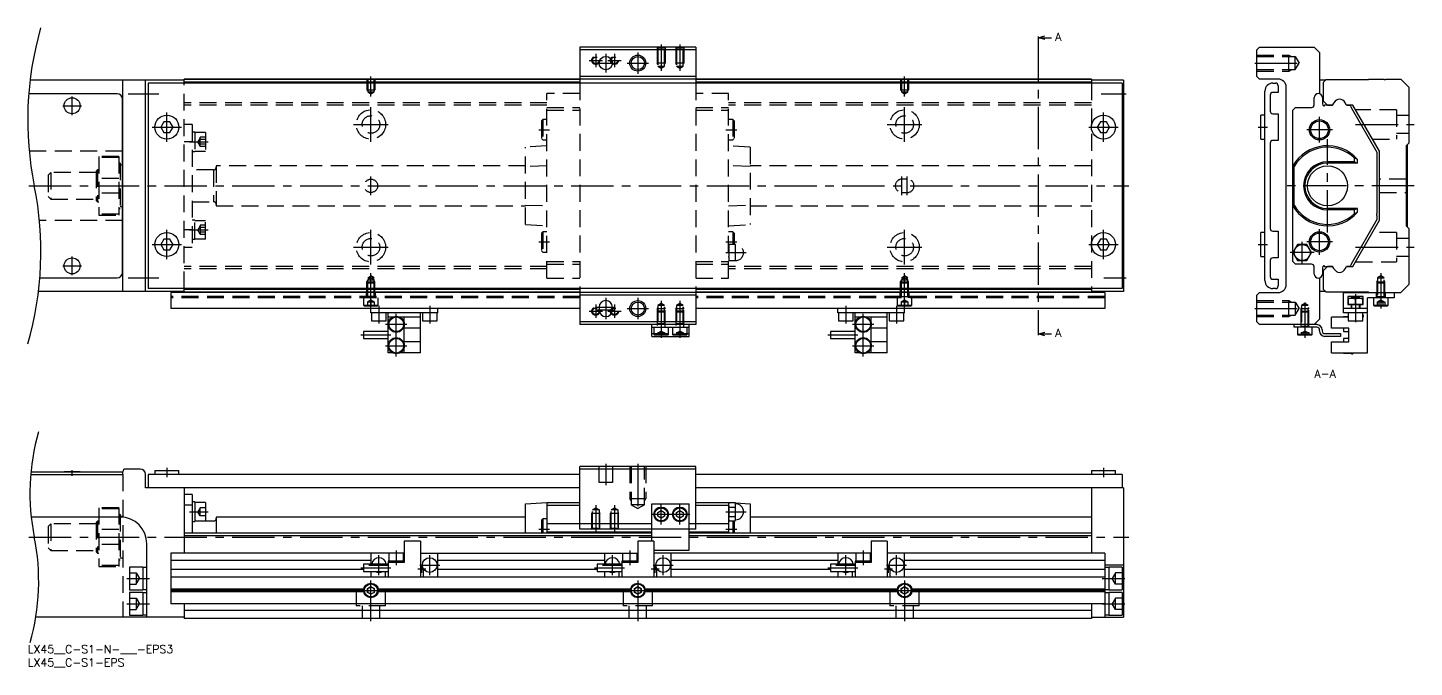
# Model space of a CAD drawing. Extents: x 0 to 520, y -8 to 231.
import ezdxf

# ---------------------------------------------------------------- set-up
doc = ezdxf.new("R2010")
doc.units = 0
doc.header["$LTSCALE"] = 0.5
doc.linetypes.add('CENTER', pattern=[50.8, 31.75, -6.35, 6.35, -6.35])
doc.linetypes.add('DASHED', pattern=[19.05, 12.7, -6.35])
for name, color, linetype in [('MSM_CENTER', 1, 'CENTER'), ('MSM_CONTINUOUS', 7, 'CONTINUOUS'), ('MSM_DASHED', 4, 'DASHED'), ('MSM_NARROW', 5, 'CONTINUOUS'), ('MSM_PART_NUMBER', 7, 'CONTINUOUS')]:
    doc.layers.add(name, color=color, linetype=linetype)
doc.styles.get("Standard").update_dxf_attribs({"font": 'txt.shx', "height": 3, "bigfont": 'bigfont.shx'})

# ---------------------------------------------------------------- blocks, each defined once
blk = doc.blocks.new('*U22')
at = {"layer": 'MSM_PART_NUMBER'}
blk.add_text('LX45__C-S1-N-___-EPS3', height=3, dxfattribs=at).set_placement((0, -3))
blk = doc.blocks.new('*U23')
at = {"layer": 'MSM_PART_NUMBER'}
blk.add_text('LX45__C-S1-EPS', height=3, dxfattribs=at).set_placement((0, -8))

msp = doc.modelspace()

# ---------------------------------------------------------------- linework, layer by layer
at = {"layer": 'MSM_CENTER'}
for p, q in [((237.39, 225.12), (237.39, 215.21)), ((244.39, 225.12), (244.39, 215.21)), ((378.64, 227.12), (378.64, 117.12)), ((210.39, 219.12), (215.39, 219.12)), ((212.89, 221.62), (212.89, 216.62)), ((216.64, 221.62), (216.64, 214.62)), ((217.39, 219.12), (222.39, 219.12)), ((219.89, 221.62), (219.89, 216.62)), ((228.64, 222.12), (228.64, 214.12)), ((128.64, 205.61), (128.64, 213.12)), ((213.14, 218.12), (220.14, 218.12)), ((224.64, 218.12), (232.64, 218.12)), ((328.64, 205.61), (328.64, 213.12)), ((459.88, 218.12), (477.46, 218.12)), ((16.64, 198.62), (16.64, 205.62)), ((37.64, 206.62), (49.14, 206.62)), ((402.32, 206.62), (411.64, 206.62)), ((13.14, 202.12), (20.14, 202.12)), ((52.14, 188.62), (52.14, 199.62)), ((128.64, 188.62), (128.64, 201.62)), ((328.64, 188.62), (328.64, 201.62)), ((403.14, 188.62), (403.14, 199.62)), ((484.14, 188.32), (484.14, 197.92)), ((46.64, 194.12), (57.64, 194.12)), ((122.14, 195.12), (135.14, 195.12)), ((191.49, 193.12), (195.59, 193.12)), ((261.69, 193.12), (265.79, 193.12)), ((322.14, 195.12), (335.14, 195.12)), ((397.64, 194.12), (408.64, 194.12)), ((461.14, 194.12), (464.64, 194.12)), ((488.94, 193.12), (479.34, 193.12)), ((497.67, 195.12), (519.64, 195.12)), ((60.64, 188.58), (67.64, 188.58)), ((487.14, 154.62), (487.14, 189.62)), ((0.46, 172.12), (412.64, 172.12)), ((128.64, 168.62), (128.64, 175.62)), ((327.64, 168.62), (327.64, 175.62)), ((329.64, 168.62), (329.64, 175.62)), ((519.64, 172.12), (471.64, 172.12)), ((484.14, 146.32), (484.14, 155.92)), ((52.14, 144.62), (52.14, 155.62)), ((60.64, 155.67), (67.64, 155.67)), ((128.64, 142.62), (128.64, 155.62)), ((191.49, 151.12), (195.59, 151.12)), ((261.69, 151.12), (265.79, 151.12)), ((328.64, 142.62), (328.64, 155.62)), ((403.14, 144.62), (403.14, 155.62)), ((477.64, 143.12), (477.64, 151.12)), ((488.94, 151.12), (479.34, 151.12)), ((16.64, 138.62), (16.64, 145.62)), ((46.64, 150.12), (57.64, 150.12)), ((122.14, 149.12), (135.14, 149.12)), ((261.69, 147.12), (269.29, 147.12)), ((322.14, 149.12), (335.14, 149.12)), ((397.64, 150.12), (408.64, 150.12)), ((461.14, 150.12), (464.64, 150.12)), ((482.11, 147.12), (473.18, 147.12)), ((497.67, 149.12), (519.64, 149.12)), ((13.14, 142.12), (20.14, 142.12)), ((37.64, 137.62), (49.14, 137.62)), ((128.64, 126.12), (128.64, 139.33)), ((328.64, 126.12), (328.64, 139.33)), ((403.32, 137.62), (411.64, 137.62)), ((507.14, 139.33), (507.14, 126.12)), ((216.64, 130.12), (216.64, 122.12)), ((228.64, 130.12), (228.64, 122.12)), ((497.64, 131.52), (497.64, 121.07)), ((131.64, 127.12), (131.64, 120.52)), ((150.64, 127.12), (150.64, 120.52)), ((210.39, 125.12), (215.39, 125.12)), ((212.89, 127.62), (212.89, 122.62)), ((213.14, 126.62), (220.14, 126.62)), ((213.14, 125.62), (220.14, 125.62)), ((217.39, 125.12), (222.39, 125.12)), ((219.89, 127.62), (219.89, 122.62)), ((224.64, 126.12), (232.64, 126.12)), ((237.39, 129.03), (237.39, 115.12)), ((244.39, 129.03), (244.39, 115.12)), ((306.64, 127.12), (306.64, 120.52)), ((325.64, 127.12), (325.64, 120.52)), ((459.88, 126.12), (477.46, 126.12)), ((478.64, 128.43), (478.64, 115.12)), ((134.13, 120.22), (142.13, 120.22)), ((138.13, 108.22), (138.13, 124.22)), ((309.13, 120.22), (317.13, 120.22)), ((313.13, 108.22), (313.13, 124.22)), ((124.89, 116.22), (136.14, 116.22)), ((299.89, 116.22), (311.14, 116.22)), ((134.13, 112.22), (142.13, 112.22)), ((309.13, 112.22), (317.13, 112.22)), ((216.64, 68), (216.64, 60)), ((228.64, 68), (228.64, 50.78)), ((16.64, 63.5), (16.64, 65.6)), ((52.14, 66.5), (52.14, 63)), ((403.14, 66.5), (403.14, 63)), ((212.89, 52.41), (212.89, 42.5)), ((219.89, 52.41), (219.89, 42.5)), ((237.39, 45.25), (237.39, 52.75)), ((244.39, 45.25), (244.39, 52.75)), ((60.64, 50), (67.64, 50)), ((248.14, 49), (233.64, 49)), ((261.69, 50), (269.29, 50)), ((191.49, 43.5), (195.59, 43.5)), ((261.69, 43.5), (265.79, 43.5)), ((0.46, 40.5), (412.64, 40.5)), ((131.64, 26.25), (131.64, 33.75)), ((138.13, 35.5), (138.13, 30)), ((150.64, 26.25), (150.64, 33.75)), ((219.14, 26.25), (219.14, 33.75)), ((225.63, 35.5), (225.63, 30)), ((238.14, 26.25), (238.14, 33.75)), ((306.64, 26.25), (306.64, 33.75)), ((313.13, 35.5), (313.13, 30)), ((325.64, 26.25), (325.64, 33.75)), ((124.89, 29), (136.14, 29)), ((127.89, 30), (135.39, 30)), ((146.14, 28.6), (149.14, 28.6)), ((146.89, 30), (154.39, 30)), ((147.64, 27.1), (147.64, 30.1)), ((212.39, 29), (223.64, 29)), ((215.39, 30), (222.89, 30)), ((233.64, 28.6), (236.64, 28.6)), ((234.39, 30), (241.89, 30)), ((235.14, 27.1), (235.14, 30.1)), ((299.89, 29), (311.14, 29)), ((302.89, 30), (310.39, 30)), ((321.14, 28.6), (324.14, 28.6)), ((321.89, 30), (329.39, 30)), ((322.64, 27.1), (322.64, 30.1)), ((37.14, 25), (45.64, 25)), ((128.64, 9), (128.64, 24.25)), ((228.64, 24.25), (228.64, 9)), ((328.64, 24.25), (328.64, 9)), ((402.64, 25), (411.14, 25)), ((124.89, 20.5), (132.39, 20.5)), ((224.89, 20.5), (232.39, 20.5)), ((324.89, 20.5), (332.39, 20.5)), ((37.14, 15.5), (45.64, 15.5)), ((402.64, 15.5), (411.14, 15.5))]:
    msp.add_line(p, q, dxfattribs=at)
at = {"layer": 'MSM_CONTINUOUS'}
for p, q in [((250.39, 224.12), (206.89, 224.12)), ((206.89, 224.12), (206.89, 210.62)), ((250.39, 224.12), (250.39, 210.62)), ((378.64, 227.62), (381.14, 228.29)), ((378.64, 228.12), (378.64, 227.12)), ((381.14, 226.95), (378.64, 227.62)), ((378.64, 227.62), (383.64, 227.62)), ((460.64, 223.12), (461.64, 224.12)), ((461.64, 224.12), (482.14, 224.12)), ((482.14, 224.12), (484.14, 222.12)), ((250.39, 223.12), (206.89, 223.12)), ((460.64, 213.12), (460.64, 223.12)), ((484.14, 222.12), (484.14, 206.66)), ((250.39, 213.12), (206.89, 213.12)), ((461.64, 212.12), (460.64, 213.12)), ((58.64, 211.72), (0.88, 211.72)), ((35.64, 132.52), (35.64, 211.72)), ((44.14, 132.52), (44.14, 211.72)), ((410.14, 210.62), (45.14, 210.62)), ((45.14, 210.62), (45.14, 133.62)), ((398.64, 212.12), (58.64, 212.12)), ((58.64, 210.62), (58.64, 212.12)), ((206.89, 211.92), (58.64, 211.92)), ((206.89, 210.92), (58.64, 210.92)), ((250.39, 212.12), (206.89, 212.12)), ((398.64, 211.92), (250.39, 211.92)), ((398.64, 210.92), (250.39, 210.92)), ((398.64, 212.12), (398.64, 210.62)), ((410.64, 211.72), (398.64, 211.72)), ((410.14, 210.62), (410.14, 133.62)), ((410.64, 211.72), (410.64, 132.52)), ((468.64, 212.12), (461.64, 212.12)), ((466.64, 210.62), (467.64, 210.62)), ((468.64, 209.62), (468.64, 207.12)), ((471.64, 135.12), (471.64, 209.12)), ((486.44, 211.72), (484.14, 211.72)), ((485.64, 210.92), (486.64, 211.92)), ((485.64, 203.87), (485.64, 210.92)), ((486.64, 211.92), (502.44, 211.92)), ((502.44, 211.92), (502.64, 212.12)), ((502.64, 212.12), (508.24, 212.12)), ((509.04, 212.12), (514.64, 212.12)), ((514.64, 212.12), (517.64, 209.12)), ((517.64, 209.12), (517.64, 188.12)), ((33.54, 206.62), (0.38, 206.62)), ((35.54, 139.62), (35.54, 204.62)), ((463.64, 136.62), (463.64, 207.62)), ((465.64, 206.12), (465.64, 200.12)), ((468.64, 207.12), (466.64, 207.12)), ((482.14, 202.47), (482.14, 205.17)), ((485.24, 205.17), (485.24, 202.87)), ((487.14, 202.37), (485.64, 203.87)), ((489.54, 203.27), (489.03, 202.37)), ((494.25, 202.37), (493.74, 203.27)), ((35.64, 202.22), (35.54, 202.22)), ((35.64, 197.72), (35.54, 197.72)), ((462.14, 189.62), (462.14, 198.62)), ((463.64, 198.62), (462.14, 198.62)), ((466.64, 199.12), (468.64, 199.12)), ((468.64, 199.12), (468.64, 189.12)), ((474.14, 200.47), (475.14, 201.47)), ((474.14, 143.77), (474.14, 200.47)), ((475.14, 201.47), (481.14, 201.47)), ((486.44, 202.42), (487.09, 202.42)), ((487.09, 202.42), (487.14, 202.37)), ((487.14, 202.37), (489.03, 202.37)), ((489.03, 202.37), (487.14, 202.37)), ((494.25, 202.37), (495.51, 202.37)), ((496.64, 202.37), (494.25, 202.37)), ((496.03, 201.62), (496.03, 201.42)), ((496.03, 201.42), (505.64, 184.79)), ((506.64, 185.05), (496.64, 202.37)), ((50.99, 196.12), (49.83, 194.12)), ((49.83, 194.12), (50.99, 192.12)), ((53.3, 196.12), (50.99, 196.12)), ((54.45, 194.12), (53.3, 196.12)), ((53.3, 192.12), (54.45, 194.12)), ((401.99, 196.12), (400.83, 194.12)), ((400.83, 194.12), (401.99, 192.12)), ((404.3, 196.12), (401.99, 196.12)), ((405.45, 194.12), (404.3, 196.12)), ((404.3, 192.12), (405.45, 194.12)), ((50.99, 192.12), (53.3, 192.12)), ((401.99, 192.12), (404.3, 192.12)), ((462.14, 189.62), (463.64, 189.62)), ((465.64, 188.12), (465.64, 156.12)), ((468.64, 189.12), (466.64, 189.12)), ((517.64, 188.12), (516.64, 187.12)), ((516.64, 187.12), (516.64, 157.12)), ((517.14, 156.62), (517.14, 187.62)), ((35.64, 185.12), (35.54, 185.12)), ((497.2, 181.12), (497.2, 182.49)), ((498.42, 180.62), (498.42, 182.01)), ((505.64, 184.79), (505.64, 161.77)), ((506.64, 159.2), (506.64, 185.05)), ((35.64, 179.87), (35.54, 179.87)), ((474.64, 179.36), (474.14, 179.61)), ((474.64, 164.89), (474.64, 179.36)), ((497.2, 181.12), (487.14, 181.12)), ((498.42, 180.62), (487.14, 180.62)), ((497.2, 181.12), (498.42, 180.62)), ((35.54, 164.37), (35.64, 164.37)), ((474.14, 164.64), (474.64, 164.89)), ((498.42, 163.62), (487.14, 163.62)), ((497.2, 163.12), (487.14, 163.12)), ((498.42, 163.62), (497.2, 163.12)), ((497.2, 161.76), (497.2, 163.12)), ((498.42, 162.24), (498.42, 163.62)), ((35.64, 159.12), (35.54, 159.12)), ((505.64, 159.46), (496.03, 142.82)), ((496.64, 141.87), (506.64, 159.2)), ((505.64, 160.97), (505.64, 159.46)), ((516.64, 157.12), (517.64, 156.12)), ((517.64, 156.12), (517.64, 135.12)), ((50.99, 152.12), (49.83, 150.12)), ((53.3, 152.12), (50.99, 152.12)), ((54.45, 150.12), (53.3, 152.12)), ((401.99, 152.12), (400.83, 150.12)), ((404.3, 152.12), (401.99, 152.12)), ((405.45, 150.12), (404.3, 152.12)), ((462.14, 145.62), (462.14, 154.62)), ((463.64, 154.62), (462.14, 154.62)), ((466.64, 155.12), (468.64, 155.12)), ((468.64, 155.12), (468.64, 145.12)), ((35.64, 146.52), (35.54, 146.52)), ((49.83, 150.12), (50.99, 148.12)), ((50.99, 148.12), (53.3, 148.12)), ((53.3, 148.12), (54.45, 150.12)), ((400.83, 150.12), (401.99, 148.12)), ((401.99, 148.12), (404.3, 148.12)), ((404.3, 148.12), (405.45, 150.12)), ((462.14, 145.62), (463.64, 145.62)), ((475.91, 150.12), (474.18, 147.12)), ((474.18, 147.12), (475.91, 144.12)), ((479.37, 150.12), (475.91, 150.12)), ((481.11, 147.12), (479.37, 150.12)), ((479.37, 144.12), (481.11, 147.12)), ((35.54, 142.02), (35.64, 142.02)), ((465.64, 144.12), (465.64, 138.12)), ((468.64, 145.12), (466.64, 145.12)), ((475.14, 142.77), (474.14, 143.77)), ((481.14, 142.77), (475.14, 142.77)), ((475.91, 144.12), (479.37, 144.12)), ((482.14, 139.07), (482.14, 141.77)), ((485.24, 141.37), (485.24, 139.07)), ((485.64, 140.37), (487.14, 141.87)), ((485.64, 133.32), (485.64, 140.37)), ((487.09, 141.82), (486.44, 141.82)), ((487.14, 141.87), (489.03, 141.87)), ((489.03, 141.87), (489.54, 140.98)), ((493.74, 140.98), (494.25, 141.87)), ((494.25, 141.87), (496.64, 141.87)), ((496.03, 142.82), (496.03, 142.62)), ((4.55, 137.62), (33.54, 137.62)), ((466.64, 137.12), (468.64, 137.12)), ((468.64, 137.12), (468.64, 134.62)), ((484.14, 137.59), (484.14, 122.12)), ((517.64, 135.12), (514.64, 132.12)), ((58.64, 132.52), (4.05, 132.52)), ((410.14, 133.62), (45.14, 133.62)), ((53.64, 132.12), (53.64, 126.12)), ((206.89, 132.12), (53.64, 132.12)), ((58.64, 132.12), (58.64, 133.62)), ((206.89, 133.32), (58.64, 133.32)), ((206.89, 132.32), (58.64, 132.32)), ((206.89, 133.62), (206.89, 120.12)), ((250.39, 132.12), (206.89, 132.12)), ((250.39, 131.12), (206.89, 131.12)), ((250.39, 133.62), (250.39, 120.12)), ((398.64, 133.32), (250.39, 133.32)), ((398.64, 132.32), (250.39, 132.32)), ((403.64, 132.12), (250.39, 132.12)), ((398.64, 133.62), (398.64, 132.12)), ((410.64, 132.52), (398.64, 132.52)), ((403.64, 132.12), (403.64, 126.12)), ((460.64, 131.12), (461.64, 132.12)), ((460.64, 121.12), (460.64, 131.12)), ((461.64, 132.12), (468.64, 132.12)), ((467.64, 133.62), (466.64, 133.62)), ((486.44, 132.52), (484.14, 132.52)), ((486.64, 132.32), (485.64, 133.32)), ((502.44, 132.32), (486.64, 132.32)), ((493.14, 124.52), (493.14, 132.12)), ((493.14, 132.12), (514.64, 132.12)), ((500.49, 130.62), (494.79, 130.62)), ((494.79, 130.62), (494.79, 127.62)), ((494.89, 130.02), (500.39, 130.02)), ((494.89, 130.02), (494.89, 127.62)), ((494.89, 129.78), (495.56, 129.96)), ((495.56, 129.96), (495.91, 130.01)), ((495.91, 130.01), (496.27, 130.02)), ((496.34, 130.52), (496.14, 130.32)), ((496.14, 130.32), (496.14, 130.02)), ((496.14, 130.32), (499.14, 130.32)), ((496.27, 130.02), (496.36, 130.02)), ((496.34, 130.52), (498.94, 130.52)), ((496.36, 130.02), (497, 129.95)), ((497, 129.95), (497.64, 129.78)), ((497.64, 129.78), (498.31, 129.96)), ((498.31, 129.96), (498.66, 130.01)), ((498.66, 130.01), (499.02, 130.02)), ((499.14, 130.32), (498.94, 130.52)), ((499.02, 130.02), (499.11, 130.02)), ((499.11, 130.02), (499.75, 129.95)), ((499.14, 130.02), (499.14, 130.32)), ((499.75, 129.95), (500.39, 129.78)), ((500.39, 127.62), (500.39, 130.02)), ((500.49, 127.62), (500.49, 130.62)), ((502.14, 124.52), (502.14, 130.12)), ((512.14, 130.12), (502.14, 130.12)), ((502.64, 132.12), (502.44, 132.32)), ((502.64, 132.12), (502.44, 132.32)), ((504.39, 130.12), (504.39, 127.42)), ((507.14, 130.62), (506.64, 130.12)), ((507.64, 130.12), (507.14, 130.62)), ((509.89, 127.42), (509.89, 130.12)), ((512.14, 132.12), (512.14, 130.12)), ((206.89, 126.12), (53.64, 126.12)), ((128.64, 124.52), (128.64, 126.12)), ((153.64, 124.52), (153.64, 126.12)), ((214.14, 126.62), (214.14, 125.62)), ((219.14, 125.62), (219.14, 126.62)), ((403.64, 126.12), (250.39, 126.12)), ((303.64, 124.52), (303.64, 126.12)), ((328.64, 124.52), (328.64, 126.12)), ((502.14, 126.12), (493.14, 126.12)), ((494.79, 127.62), (500.49, 127.62)), ((495.53, 127.7), (494.89, 127.87)), ((496.17, 127.63), (495.53, 127.7)), ((495.94, 127.62), (495.94, 126.12)), ((496.14, 127.62), (496.14, 126.12)), ((496.27, 127.62), (496.17, 127.63)), ((496.62, 127.64), (496.27, 127.62)), ((496.97, 127.69), (496.62, 127.64)), ((497.64, 127.87), (496.97, 127.69)), ((497.64, 127.87), (497.64, 129.78)), ((498.28, 127.7), (497.64, 127.87)), ((498.92, 127.63), (498.28, 127.7)), ((499.02, 127.62), (498.92, 127.63)), ((499.33, 127.64), (499.02, 127.62)), ((499.14, 126.12), (499.14, 127.62)), ((499.37, 127.64), (499.33, 127.64)), ((499.34, 126.12), (499.34, 127.62)), ((499.72, 127.69), (499.37, 127.64)), ((500.39, 127.87), (499.72, 127.69)), ((504.39, 127.42), (504.69, 127.12)), ((504.39, 127.42), (509.89, 127.42)), ((504.69, 127.12), (509.59, 127.12)), ((509.59, 127.12), (509.89, 127.42)), ((153.64, 124.52), (128.64, 124.52)), ((128.89, 124.52), (128.89, 121.52)), ((128.89, 121.52), (134.39, 121.52)), ((134.39, 121.52), (134.39, 124.52)), ((135.14, 120.47), (135.14, 124.52)), ((136.82, 122.92), (135.14, 122.92)), ((135.14, 112.47), (135.14, 119.98)), ((147.14, 122.92), (139.44, 122.92)), ((141.14, 109.52), (141.14, 122.92)), ((147.14, 109.52), (147.14, 124.52)), ((147.89, 124.52), (147.89, 121.52)), ((147.89, 121.52), (153.39, 121.52)), ((153.39, 121.52), (153.39, 124.52)), ((250.39, 121.12), (206.89, 121.12)), ((250.39, 120.12), (206.89, 120.12)), ((233.89, 115.72), (233.89, 120.12)), ((247.89, 115.72), (247.89, 120.12)), ((328.64, 124.52), (303.64, 124.52)), ((303.89, 124.52), (303.89, 121.52)), ((303.89, 121.52), (309.39, 121.52)), ((309.39, 121.52), (309.39, 124.52)), ((310.14, 120.47), (310.14, 124.52)), ((311.82, 122.92), (310.14, 122.92)), ((310.14, 112.47), (310.14, 119.98)), ((322.14, 122.92), (314.44, 122.92)), ((316.14, 109.52), (316.14, 122.92)), ((322.14, 109.52), (322.14, 124.52)), ((322.89, 124.52), (322.89, 121.52)), ((322.89, 121.52), (328.39, 121.52)), ((328.39, 121.52), (328.39, 124.52)), ((461.64, 120.12), (460.64, 121.12)), ((483.14, 120.12), (461.64, 120.12)), ((474.64, 119.12), (474.64, 120.12)), ((484.14, 122.12), (482.14, 120.12)), ((494.89, 122.92), (488.64, 122.92)), ((488.64, 118.72), (488.64, 122.92)), ((502.14, 124.52), (493.14, 124.52)), ((493.14, 122.97), (493.14, 122.92)), ((494.89, 122.97), (493.14, 122.97)), ((494.89, 124.52), (494.89, 121.52)), ((494.89, 121.52), (500.39, 121.52)), ((500.39, 121.52), (500.39, 124.52)), ((500.54, 122.92), (500.39, 122.92)), ((500.54, 123.52), (500.54, 122.92)), ((502.14, 109.52), (502.14, 123.52)), ((125.89, 117.57), (125.89, 114.87)), ((135.14, 117.57), (125.89, 117.57)), ((125.89, 114.87), (135.14, 114.87)), ((147.14, 118.72), (141.14, 118.72)), ((233.89, 119.12), (247.89, 119.12)), ((233.89, 115.72), (247.89, 115.72)), ((234.64, 119.12), (234.64, 116.42)), ((240.14, 116.42), (234.64, 116.42)), ((234.64, 116.42), (234.94, 116.12)), ((239.84, 116.12), (234.94, 116.12)), ((239.84, 116.12), (240.14, 116.42)), ((240.14, 116.42), (240.14, 119.12)), ((241.64, 119.12), (241.64, 116.42)), ((241.64, 116.42), (241.94, 116.12)), ((247.14, 116.42), (241.64, 116.42)), ((246.84, 116.12), (241.94, 116.12)), ((246.84, 116.12), (247.14, 116.42)), ((247.14, 116.42), (247.14, 119.12)), ((300.89, 117.57), (300.89, 114.87)), ((310.14, 117.57), (300.89, 117.57)), ((300.89, 114.87), (310.14, 114.87)), ((322.14, 118.72), (316.14, 118.72)), ((378.64, 116.62), (381.14, 117.29)), ((378.64, 117.12), (378.64, 116.12)), ((381.14, 115.95), (378.64, 116.62)), ((378.64, 116.62), (383.64, 116.62)), ((483.14, 119.12), (474.64, 119.12)), ((475.89, 119.12), (475.89, 116.42)), ((481.39, 116.42), (475.89, 116.42)), ((475.89, 116.42), (476.19, 116.12)), ((481.09, 116.12), (476.19, 116.12)), ((481.09, 116.12), (481.39, 116.42)), ((481.39, 116.42), (481.39, 119.12)), ((484.14, 117.72), (484.14, 118.12)), ((485.14, 118.12), (485.14, 117.72)), ((486.14, 116.72), (492.04, 116.72)), ((492.04, 115.72), (486.14, 115.72)), ((495.14, 118.72), (488.64, 118.72)), ((492.04, 116.72), (492.04, 115.72)), ((493.14, 118.72), (493.14, 117.47)), ((493.14, 117.47), (495.14, 117.47)), ((493.14, 114.97), (493.14, 113.72)), ((495.14, 114.97), (493.14, 114.97)), ((495.14, 113.72), (495.14, 118.72)), ((135.14, 109.52), (135.14, 111.98)), ((136.82, 109.52), (135.14, 109.52)), ((147.14, 109.52), (139.44, 109.52)), ((147.14, 113.72), (141.14, 113.72)), ((310.14, 109.52), (310.14, 111.98)), ((311.82, 109.52), (310.14, 109.52)), ((322.14, 109.52), (314.44, 109.52)), ((322.14, 113.72), (316.14, 113.72)), ((488.64, 113.72), (495.14, 113.72)), ((488.64, 109.52), (488.64, 113.72)), ((488.64, 109.52), (502.14, 109.52)), ((493.14, 109.52), (493.14, 109.47)), ((493.14, 109.47), (496.14, 109.47)), ((496.14, 109.52), (496.14, 109.22)), ((496.14, 109.22), (496.64, 109.22)), ((496.64, 109.52), (496.64, 109.22)), ((1.12, 64), (35.64, 64)), ((1.21, 65), (35.54, 65)), ((13.64, 65.1), (19.64, 65.1)), ((13.64, 65.1), (13.64, 65)), ((19.64, 65), (19.64, 65.1)), ((35.54, 65), (35.54, 64)), ((35.64, 64), (35.64, 65)), ((42.14, 66), (36.64, 66)), ((44.14, 59), (44.14, 64)), ((45.14, 64), (45.14, 59)), ((206.89, 64), (45.14, 64)), ((47.64, 65.5), (47.64, 64)), ((47.64, 65.5), (56.64, 65.5)), ((56.64, 64), (56.64, 65.5)), ((250.39, 67), (206.89, 67)), ((206.89, 43.5), (206.89, 67)), ((250.39, 66), (206.89, 66)), ((250.39, 43.5), (250.39, 67)), ((410.14, 64), (250.39, 64)), ((398.64, 65.5), (398.64, 64)), ((398.64, 65.5), (407.64, 65.5)), ((407.64, 64), (407.64, 65.5)), ((410.14, 64), (410.14, 59)), ((206.89, 59), (44.14, 59)), ((58.64, 59), (58.64, 34.5)), ((410.64, 59), (250.39, 59)), ((398.64, 59), (398.64, 34.5)), ((410.64, 59), (410.64, 10.5)), ((61.64, 56.5), (58.64, 56.5)), ((61.64, 52.5), (58.64, 52.5)), ((61.64, 56.5), (61.64, 42)), ((62.64, 53.65), (61.64, 53.65)), ((62.64, 53.65), (62.64, 46.35)), ((66.64, 53.5), (62.64, 53.5)), ((66.64, 53.5), (66.64, 46.5)), ((186.59, 53), (194.59, 53.5)), ((186.59, 42), (186.59, 53)), ((194.59, 53.5), (206.89, 53.5)), ((194.59, 53.5), (194.59, 42)), ((194.59, 52.5), (206.89, 52.5)), ((233.89, 53), (247.89, 53)), ((233.89, 39), (233.89, 53)), ((247.89, 35.6), (247.89, 53)), ((250.39, 53.5), (262.69, 53.5)), ((250.39, 52.5), (262.69, 52.5)), ((262.69, 53.5), (263.26, 53.46)), ((262.69, 53.5), (262.69, 42)), ((262.82, 53.46), (262.69, 53)), ((262.7, 52.41), (262.69, 52.6)), ((262.82, 53.46), (265.17, 53.46)), ((265.29, 53), (265.17, 53.46)), ((265.2, 53.34), (270.69, 53)), ((265.29, 47), (265.29, 53)), ((270.69, 53), (270.69, 42)), ((34.64, 48), (1.31, 48)), ((70.64, 48), (70.64, 42)), ((186.59, 48), (70.64, 48)), ((192.99, 47.3), (192.49, 46.8)), ((192.49, 46.8), (192.49, 42)), ((194.59, 47.3), (192.99, 47.3)), ((192.99, 47.3), (192.99, 42)), ((236.14, 49.72), (237.39, 50.44)), ((236.14, 48.28), (236.14, 49.72)), ((237.39, 47.56), (236.14, 48.28)), ((237.39, 50.44), (238.64, 49.72)), ((238.64, 48.28), (237.39, 47.56)), ((238.64, 49.72), (238.64, 48.28)), ((243.14, 49.72), (244.39, 50.44)), ((243.14, 48.28), (243.14, 49.72)), ((244.39, 47.56), (243.14, 48.28)), ((244.39, 50.44), (245.64, 49.72)), ((245.64, 48.28), (244.39, 47.56)), ((245.64, 49.72), (245.64, 48.28)), ((262.69, 47), (262.82, 46.54)), ((262.82, 51.73), (265.17, 51.73)), ((262.82, 48.27), (265.17, 48.27)), ((265.17, 46.54), (265.29, 47)), ((398.64, 48), (270.69, 48)), ((233.89, 42), (58.64, 42)), ((61.64, 46.35), (62.64, 46.35)), ((69.64, 46.5), (62.64, 46.5)), ((233.89, 45.5), (194.59, 45.5)), ((233.89, 42.4), (194.59, 42.4)), ((250.39, 43.5), (206.89, 43.5)), ((262.69, 45.5), (247.89, 45.5)), ((262.69, 42.4), (247.89, 42.4)), ((398.64, 42), (247.89, 42)), ((262.82, 46.54), (265.17, 46.54)), ((264.29, 46.54), (264.29, 42)), ((264.79, 46.54), (264.79, 42)), ((44.64, 10.5), (44.64, 38)), ((233.89, 41), (58.64, 41)), ((141.14, 39), (141.14, 31)), ((147.14, 39), (141.14, 39)), ((147.14, 39), (147.14, 25.5)), ((228.64, 39), (228.64, 31)), ((234.64, 39), (228.64, 39)), ((234.64, 39), (234.64, 25.5)), ((398.64, 41), (247.89, 41)), ((316.14, 39), (316.14, 31)), ((322.14, 39), (316.14, 39)), ((322.14, 39), (322.14, 25.5)), ((53.64, 34.5), (53.64, 15.5)), ((141.14, 34.5), (53.64, 34.5)), ((128.64, 31.7), (53.64, 31.7)), ((128.64, 34.5), (128.64, 30.35)), ((135.13, 31.5), (135.13, 31)), ((141.13, 31.5), (135.13, 31.5)), ((135.38, 34.5), (135.38, 31.5)), ((140.88, 31.5), (140.88, 34.5)), ((141.13, 31), (141.13, 31.5)), ((147.14, 34.5), (228.64, 34.5)), ((153.64, 25.5), (153.64, 34.5)), ((216.14, 31.7), (153.64, 31.7)), ((216.14, 34.5), (216.14, 30.35)), ((222.63, 31.5), (222.63, 31)), ((228.63, 31.5), (222.63, 31.5)), ((222.88, 34.5), (222.88, 31.5)), ((228.38, 31.5), (228.38, 34.5)), ((228.63, 31), (228.63, 31.5)), ((234.64, 35.6), (247.89, 35.6)), ((316.14, 34.5), (234.64, 34.5)), ((241.14, 25.5), (241.14, 34.5)), ((303.64, 31.7), (241.14, 31.7)), ((303.64, 34.5), (303.64, 30.35)), ((310.13, 31.5), (310.13, 31)), ((316.13, 31.5), (310.13, 31.5)), ((310.38, 34.5), (310.38, 31.5)), ((315.88, 31.5), (315.88, 34.5)), ((316.13, 31), (316.13, 31.5)), ((403.64, 34.5), (322.14, 34.5)), ((328.64, 25.5), (328.64, 34.5)), ((403.64, 31.7), (328.64, 31.7)), ((403.64, 34.5), (403.64, 10.5)), ((43.14, 29.25), (38.14, 29.25)), ((38.14, 29.25), (38.14, 20.75)), ((43.14, 29.25), (43.14, 20.75)), ((44.64, 29.15), (43.14, 29.15)), ((125.89, 28.3), (53.64, 28.3)), ((135.14, 30.35), (125.89, 30.35)), ((125.89, 30.35), (125.89, 27.65)), ((125.89, 27.65), (135.14, 27.65)), ((128.64, 27.65), (128.64, 25.5)), ((134.14, 25.5), (134.14, 27.65)), ((141.14, 31), (135.13, 31)), ((135.14, 31), (135.14, 25.5)), ((148.14, 28.3), (147.14, 28.3)), ((148.14, 28.6), (148.14, 25.5)), ((153.82, 30), (153.64, 30.3)), ((153.64, 29.7), (153.82, 30)), ((213.39, 28.3), (153.64, 28.3)), ((222.64, 30.35), (213.39, 30.35)), ((213.39, 30.35), (213.39, 27.65)), ((213.39, 27.65), (222.64, 27.65)), ((216.14, 27.65), (216.14, 25.5)), ((221.64, 25.5), (221.64, 27.65)), ((228.64, 31), (222.63, 31)), ((222.64, 31), (222.64, 25.5)), ((235.64, 28.3), (234.64, 28.3)), ((235.64, 28.6), (235.64, 25.5)), ((241.32, 30), (241.14, 30.3)), ((241.14, 29.7), (241.32, 30)), ((300.89, 28.3), (241.14, 28.3)), ((310.14, 30.35), (300.89, 30.35)), ((300.89, 30.35), (300.89, 27.65)), ((300.89, 27.65), (310.14, 27.65)), ((303.64, 27.65), (303.64, 25.5)), ((309.14, 25.5), (309.14, 27.65)), ((316.14, 31), (310.13, 31)), ((310.14, 31), (310.14, 25.5)), ((323.14, 28.3), (322.14, 28.3)), ((323.14, 28.6), (323.14, 25.5)), ((328.82, 30), (328.64, 30.3)), ((328.64, 29.7), (328.82, 30)), ((403.64, 28.3), (328.64, 28.3)), ((410.64, 30), (403.64, 30)), ((405.14, 29.15), (403.64, 29.15)), ((410.14, 29.25), (405.14, 29.25)), ((405.14, 29.25), (405.14, 20.75)), ((410.14, 29.25), (410.14, 20.75)), ((43.14, 20.85), (44.64, 20.85)), ((403.64, 25.5), (53.64, 25.5)), ((125.94, 21), (53.64, 21)), ((127.39, 21.22), (128.64, 21.94)), ((127.39, 19.78), (127.39, 21.22)), ((128.64, 21.94), (129.89, 21.22)), ((129.89, 21.22), (129.89, 19.78)), ((225.94, 21), (131.35, 21)), ((227.39, 21.22), (228.64, 21.94)), ((227.39, 19.78), (227.39, 21.22)), ((228.64, 21.94), (229.89, 21.22)), ((229.89, 21.22), (229.89, 19.78)), ((325.94, 21), (231.35, 21)), ((327.39, 21.22), (328.64, 21.94)), ((327.39, 19.78), (327.39, 21.22)), ((328.64, 21.94), (329.89, 21.22)), ((329.89, 21.22), (329.89, 19.78)), ((403.64, 21), (331.35, 21)), ((403.64, 20.85), (405.14, 20.85)), ((38.14, 20.75), (43.14, 20.75)), ((43.14, 19.75), (38.14, 19.75)), ((38.14, 19.75), (38.14, 11.25)), ((43.14, 19.75), (43.14, 11.25)), ((44.64, 19.65), (43.14, 19.65)), ((125.89, 20.5), (53.64, 20.5)), ((125.94, 20), (53.64, 20)), ((128.64, 19.06), (127.39, 19.78)), ((129.89, 19.78), (128.64, 19.06)), ((225.94, 20), (131.35, 20)), ((225.89, 20.5), (131.39, 20.5)), ((228.64, 19.06), (227.39, 19.78)), ((229.89, 19.78), (228.64, 19.06)), ((325.94, 20), (231.35, 20)), ((325.89, 20.5), (231.39, 20.5)), ((328.64, 19.06), (327.39, 19.78)), ((329.89, 19.78), (328.64, 19.06)), ((403.64, 20), (331.35, 20)), ((403.64, 20.5), (331.39, 20.5)), ((405.14, 19.65), (403.64, 19.65)), ((405.14, 20.75), (410.14, 20.75)), ((410.14, 19.75), (405.14, 19.75)), ((405.14, 19.75), (405.14, 11.25)), ((410.14, 19.75), (410.14, 11.25)), ((58.64, 10.5), (3.01, 10.5)), ((38.14, 11.25), (43.14, 11.25)), ((43.14, 11.35), (44.64, 11.35)), ((403.64, 15.5), (53.64, 15.5)), ((58.64, 15.5), (58.64, 10)), ((398.64, 13), (58.64, 13)), ((398.64, 15.5), (398.64, 10)), ((398.64, 10.5), (410.64, 10.5)), ((403.64, 11.35), (405.14, 11.35)), ((405.14, 11.25), (410.14, 11.25)), ((398.64, 10), (58.64, 10))]:
    msp.add_line(p, q, dxfattribs=at)
for centre, radius in [((216.64, 218.12), 2.5), ((228.64, 218.12), 2.46), ((16.64, 202.12), 3), ((52.14, 194.12), 4.5), ((403.14, 194.12), 4.5), ((484.14, 193.12), 3.8), ((484.14, 193.12), 3.3), ((487.14, 172.12), 7.5), ((52.14, 150.12), 4.5), ((403.14, 150.12), 4.5), ((484.14, 151.12), 3.8), ((484.14, 151.12), 3.3), ((477.64, 147.12), 3), ((16.64, 142.12), 3), ((228.64, 126.12), 2.46), ((138.13, 120.22), 3), ((138.13, 120.22), 2.75), ((313.13, 120.22), 3), ((313.13, 120.22), 2.75), ((138.13, 112.22), 3), ((138.13, 112.22), 2.75), ((313.13, 112.22), 3), ((313.13, 112.22), 2.75), ((237.39, 49), 2.75), ((237.39, 49), 2.45), ((244.39, 49), 2.75), ((244.39, 49), 2.45), ((150.64, 30), 2.75), ((238.14, 30), 2.75), ((325.64, 30), 2.75), ((128.64, 20.5), 2.75), ((128.64, 20.5), 2.45), ((128.64, 20.5), 1.25), ((228.64, 20.5), 2.75), ((228.64, 20.5), 2.45), ((228.64, 20.5), 1.25), ((328.64, 20.5), 2.75), ((328.64, 20.5), 2.45), ((328.64, 20.5), 1.25)]:
    msp.add_circle(centre, radius, dxfattribs=at)
for centre, radius, start, end in [((466.64, 207.62), 3, 90, 180), ((467.64, 209.62), 1, 0, 90), ((468.64, 209.12), 3, 0, 90), ((508.64, 212.42), 0.5, 216.8699, 323.1301), ((33.54, 204.62), 2, 0, 90), ((466.64, 206.12), 1, 90, 180), ((483.69, 205.17), 1.55, 0, 180), ((486.24, 202.87), 1, 180, 239.9081), ((491.8, 201.97), 2.6, 93.4107, 150), ((491.49, 201.97), 2.6, 30, 86.5893), ((466.64, 200.12), 1, 180, 270), ((481.14, 202.47), 1, 270, 0), ((486.44, 201.62), 0.8, 90, 151.2511), ((495.23, 201.62), 0.8, 0, 69.6276), ((466.64, 188.12), 1, 90, 180), ((487.14, 172.12), 15, 41.2361, 150.0736), ((487.14, 172.12), 14.44, 45.8486, 149.949), ((492.99, 169.83), 13.33, 65.9851, 71.6163), ((487.14, 172.12), 9, 90, 270), ((487.14, 172.12), 8.5, 90, 270), ((487.14, 172.12), 15, 209.9264, 318.7639), ((487.14, 172.12), 14.44, 210.051, 314.1514), ((493.02, 174.35), 13.26, 288.3686, 294.03), ((505.94, 161.37), 0.5, 126.8699, 233.1301), ((466.64, 156.12), 1, 180, 270), ((466.64, 144.12), 1, 90, 180), ((481.14, 141.77), 1, 0, 90), ((486.24, 141.37), 1, 120.0919, 180), ((486.44, 142.62), 0.8, 208.7489, 270), ((491.8, 142.28), 2.6, 210, 266.5893), ((491.49, 142.28), 2.6, 273.4107, 330), ((495.23, 142.62), 0.8, 290.3641, 0), ((33.54, 139.62), 2, 270, 0), ((466.64, 136.62), 3, 180, 270), ((466.64, 138.12), 1, 180, 270), ((468.64, 135.12), 3, 270, 0), ((483.69, 139.07), 1.55, 180, 0), ((467.64, 134.62), 1, 270, 0), ((216.64, 126.62), 2.5, 0, 180), ((216.64, 125.62), 2.5, 180, 0), ((483.14, 118.12), 2, 0, 90), ((499.54, 123.52), 1, 0, 31.7883), ((499.54, 123.52), 2.6, 0, 22.6199), ((483.14, 118.12), 1, 0, 90), ((486.14, 117.72), 2, 180, 270), ((486.14, 117.72), 1, 180, 270), ((36.64, 65), 1, 90, 180), ((42.14, 64), 2, 0, 90), ((266, 52.57), 3.31, 164.2277, 179.4294), ((266, 52.63), 3.31, 180.5738, 195.7691), ((261.98, 52.56), 3.31, 0.5738, 15.7691), ((261.98, 52.63), 3.31, 344.2277, 359.4294), ((265.29, 50), 3, 270, 90), ((34.64, 38), 10, 0, 90), ((69.64, 47.5), 1, 270, 0), ((275.58, 49.95), 12.89, 172.0306, 179.7562), ((276.15, 50.1), 13.46, 180.407, 187.8062), ((266, 47.37), 3.31, 164.2277, 179.4294), ((266, 47.44), 3.31, 180.5738, 195.7691), ((252.31, 49.94), 12.98, 0.2719, 7.9413), ((251.84, 50.1), 13.46, 352.1938, 359.593), ((261.98, 47.37), 3.31, 0.5738, 15.7691), ((261.98, 47.43), 3.31, 344.2277, 359.4294), ((131.64, 30), 2.75, 7.312, 172.688), ((219.14, 30), 2.75, 7.312, 172.688), ((306.64, 30), 2.75, 7.312, 172.688), ((131.64, 30), 2.75, 238.7096, 301.2904), ((147.64, 28.6), 0.5, 0, 180), ((219.14, 30), 2.75, 238.7096, 301.2904), ((235.14, 28.6), 0.5, 0, 180), ((306.64, 30), 2.75, 238.7096, 301.2904), ((322.64, 28.6), 0.5, 0, 180)]:
    msp.add_arc(centre, radius, start, end, dxfattribs=at)
at = {"layer": 'MSM_DASHED'}
for p, q in [((235.89, 224.12), (235.89, 218.12)), ((235.89, 224.12), (236.16, 223.85)), ((236.16, 224.12), (236.16, 224.12)), ((236.16, 223.85), (238.62, 223.85)), ((236.16, 223.85), (236.16, 216.92)), ((238.62, 223.85), (238.89, 224.12)), ((238.62, 224.12), (238.62, 224.12)), ((238.62, 216.92), (238.62, 223.85)), ((238.89, 224.12), (238.89, 218.12)), ((242.89, 224.12), (242.89, 218.12)), ((242.89, 224.12), (243.16, 223.85)), ((243.16, 224.12), (243.16, 224.12)), ((243.16, 223.85), (245.62, 223.85)), ((243.16, 223.85), (243.16, 216.92)), ((245.62, 223.85), (245.89, 224.12)), ((245.62, 224.12), (245.62, 224.12)), ((245.62, 216.92), (245.62, 223.85)), ((245.89, 224.12), (245.89, 218.12)), ((460.64, 221.12), (472.64, 221.12)), ((460.64, 220.58), (475.04, 220.58)), ((472.64, 215.12), (472.64, 221.12)), ((472.64, 221.12), (473.58, 220.58)), ((475.04, 215.67), (475.04, 220.58)), ((475.04, 220.58), (476.46, 218.12)), ((238.89, 218.12), (235.89, 218.12)), ((236.16, 217.66), (235.89, 218.12)), ((236.16, 216.92), (237.39, 216.21)), ((236.16, 216.92), (238.62, 216.92)), ((237.39, 216.21), (238.62, 216.92)), ((238.62, 217.66), (238.89, 218.12)), ((245.89, 218.12), (242.89, 218.12)), ((243.16, 217.66), (242.89, 218.12)), ((243.16, 216.92), (245.62, 216.92)), ((243.16, 216.92), (244.39, 216.21)), ((244.39, 216.21), (245.62, 216.92)), ((245.62, 217.66), (245.89, 218.12)), ((460.64, 215.67), (475.04, 215.67)), ((460.64, 215.12), (472.64, 215.12)), ((472.64, 215.12), (473.58, 215.67)), ((475.04, 215.67), (476.46, 218.12)), ((58.64, 133.62), (58.64, 210.62)), ((127.14, 212.12), (127.14, 208.12)), ((127.14, 208.12), (130.14, 208.12)), ((127.41, 207.66), (127.14, 208.12)), ((127.41, 212.12), (127.41, 207.32)), ((129.87, 207.32), (129.87, 212.12)), ((129.87, 207.66), (130.14, 208.12)), ((130.14, 212.12), (130.14, 208.12)), ((206.89, 210.62), (206.89, 133.62)), ((250.39, 210.62), (250.39, 133.62)), ((327.14, 212.12), (327.14, 208.12)), ((327.14, 208.12), (330.14, 208.12)), ((327.41, 207.66), (327.14, 208.12)), ((327.41, 212.12), (327.41, 207.32)), ((329.87, 207.32), (329.87, 212.12)), ((329.87, 207.66), (330.14, 208.12)), ((330.14, 212.12), (330.14, 208.12)), ((398.64, 210.62), (398.64, 133.62)), ((194.59, 203.27), (58.64, 203.27)), ((127.41, 207.32), (128.64, 206.61)), ((127.41, 207.32), (129.87, 207.32)), ((128.64, 206.61), (129.87, 207.32)), ((206.89, 206.72), (194.59, 206.72)), ((194.59, 137.52), (194.59, 206.72)), ((262.69, 206.72), (250.39, 206.72)), ((262.69, 137.52), (262.69, 206.72)), ((398.64, 203.27), (262.69, 203.27)), ((327.41, 207.32), (329.87, 207.32)), ((327.41, 207.32), (328.64, 206.61)), ((328.64, 206.61), (329.87, 207.32)), ((489.03, 202.37), (489.54, 203.27)), ((194.59, 202.37), (58.64, 202.37)), ((194.59, 201.47), (206.89, 201.47)), ((194.59, 200.47), (206.89, 200.47)), ((250.39, 201.47), (262.69, 201.47)), ((250.39, 200.47), (262.69, 200.47)), ((398.64, 202.37), (262.69, 202.37)), ((512.94, 200.62), (497.65, 200.62)), ((512.94, 200.62), (512.94, 189.62)), ((517.64, 198.42), (512.94, 198.42)), ((61.64, 195.12), (58.64, 195.12)), ((61.64, 195.12), (61.64, 149.12)), ((192.99, 196.92), (192.49, 196.42)), ((192.49, 196.42), (192.49, 189.82)), ((192.99, 196.92), (192.99, 189.32)), ((194.59, 196.92), (192.99, 196.92)), ((264.29, 196.92), (262.69, 196.92)), ((264.29, 196.92), (264.29, 189.32)), ((264.79, 196.42), (264.29, 196.92)), ((264.79, 196.42), (264.79, 189.82)), ((462.14, 194.12), (464.64, 194.12)), ((61.64, 188.65), (58.64, 188.65)), ((62.64, 192.23), (61.64, 192.23)), ((62.64, 192.23), (62.64, 184.93)), ((66.64, 192.08), (62.64, 192.08)), ((64.64, 190.08), (63.77, 188.58)), ((64.64, 187.08), (63.77, 188.58)), ((64.64, 186.85), (64.64, 190.31)), ((66.64, 190.31), (64.64, 190.31)), ((66.64, 189.45), (64.64, 189.45)), ((66.64, 187.71), (64.64, 187.71)), ((66.64, 192.08), (66.64, 185.08)), ((194.59, 187.12), (186.59, 186.57)), ((192.49, 189.82), (192.99, 189.32)), ((192.99, 189.32), (194.59, 189.32)), ((262.69, 189.32), (264.29, 189.32)), ((270.69, 186.57), (262.69, 187.12)), ((264.29, 189.32), (264.79, 189.82)), ((504, 189.62), (512.94, 189.62)), ((512.94, 191.82), (517.64, 191.82)), ((35.54, 185.12), (0.55, 185.12)), ((34.14, 183.12), (26.64, 183.12)), ((26.64, 183.12), (26.64, 161.12)), ((34.14, 182.76), (26.64, 182.76)), ((34.14, 183.12), (34.14, 161.12)), ((61.64, 184.93), (62.64, 184.93)), ((62.64, 185.08), (66.64, 185.08)), ((66.64, 186.85), (64.64, 186.85)), ((186.59, 157.68), (186.59, 186.57)), ((270.69, 186.57), (270.69, 157.68)), ((8.64, 177.12), (7.64, 176.12)), ((8.64, 177.12), (8.64, 167.12)), ((25.64, 177.12), (8.64, 177.12)), ((26.14, 178.12), (25.64, 177.62)), ((25.64, 177.62), (25.64, 166.62)), ((26.14, 178.12), (26.14, 166.12)), ((26.64, 178.12), (26.14, 178.12)), ((34.64, 180.62), (34.14, 180.62)), ((34.64, 180.62), (34.64, 163.62)), ((35.54, 179.87), (34.64, 179.87)), ((69.64, 178.12), (61.64, 178.12)), ((69.64, 178.12), (69.64, 166.12)), ((70.64, 179.62), (70.64, 164.62)), ((186.59, 179.62), (70.64, 179.62)), ((194.59, 179.61), (186.59, 179.36)), ((270.69, 179.36), (262.69, 179.61)), ((398.64, 179.62), (270.69, 179.62)), ((7.64, 176.12), (7.64, 168.12)), ((34.14, 174.92), (26.64, 174.92)), ((329.64, 174.62), (327.64, 174.62)), ((516.64, 174.62), (506.64, 174.62)), ((7.64, 168.12), (8.64, 167.12)), ((8.64, 167.12), (25.64, 167.12)), ((25.64, 166.62), (26.14, 166.12)), ((34.14, 169.33), (26.64, 169.33)), ((327.64, 169.62), (329.64, 169.62)), ((506.64, 169.62), (516.64, 169.62)), ((26.14, 166.12), (26.64, 166.12)), ((34.14, 161.49), (26.64, 161.49)), ((26.64, 161.12), (34.14, 161.12)), ((34.14, 163.62), (34.64, 163.62)), ((34.64, 164.37), (35.54, 164.37)), ((61.64, 166.12), (69.64, 166.12)), ((70.64, 164.62), (186.59, 164.62)), ((186.59, 164.89), (194.59, 164.64)), ((262.69, 164.64), (270.69, 164.89)), ((270.69, 164.62), (398.64, 164.62)), ((35.54, 159.12), (4.38, 159.12)), ((61.64, 159.32), (62.64, 159.32)), ((62.64, 152.02), (62.64, 159.32)), ((62.64, 159.17), (66.64, 159.17)), ((64.64, 157.17), (63.77, 155.67)), ((64.64, 157.4), (64.64, 153.94)), ((66.64, 157.4), (64.64, 157.4)), ((66.64, 156.54), (64.64, 156.54)), ((66.64, 152.17), (66.64, 159.17)), ((186.59, 157.68), (194.59, 157.12)), ((262.69, 157.12), (270.69, 157.68)), ((61.64, 155.6), (58.64, 155.6)), ((62.64, 152.02), (61.64, 152.02)), ((66.64, 152.17), (62.64, 152.17)), ((64.64, 154.17), (63.77, 155.67)), ((66.64, 154.8), (64.64, 154.8)), ((66.64, 153.94), (64.64, 153.94)), ((192.99, 154.92), (192.49, 154.42)), ((192.49, 154.42), (192.49, 147.82)), ((192.99, 154.92), (192.99, 147.32)), ((194.59, 154.92), (192.99, 154.92)), ((264.29, 154.92), (262.69, 154.92)), ((264.79, 154.42), (264.29, 154.92)), ((264.29, 154.92), (264.29, 150.12)), ((264.79, 154.42), (264.79, 150.12)), ((512.94, 154.62), (504, 154.62)), ((512.94, 154.62), (512.94, 143.62)), ((517.64, 152.42), (512.94, 152.42)), ((58.64, 149.12), (61.64, 149.12)), ((192.49, 147.82), (192.99, 147.32)), ((192.99, 147.32), (194.59, 147.32)), ((265.29, 150.12), (262.69, 150.12)), ((262.82, 147.12), (265.17, 147.12)), ((265.29, 144.12), (265.29, 150.12)), ((462.14, 150.12), (464.64, 150.12)), ((512.94, 145.82), (517.64, 145.82)), ((194.59, 141.87), (58.64, 141.87)), ((194.59, 140.98), (58.64, 140.98)), ((194.59, 143.77), (206.89, 143.77)), ((194.59, 142.77), (206.89, 142.77)), ((250.39, 143.77), (262.69, 143.77)), ((250.39, 142.77), (262.69, 142.77)), ((262.69, 144.12), (265.29, 144.12)), ((398.64, 141.87), (262.69, 141.87)), ((398.64, 140.98), (262.69, 140.98)), ((487.14, 141.87), (487.09, 141.82)), ((489.03, 141.87), (487.14, 141.87)), ((489.54, 140.98), (489.03, 141.87)), ((495.51, 141.87), (494.25, 141.87)), ((497.65, 143.62), (512.94, 143.62)), ((127.14, 136.12), (127.41, 136.59)), ((127.14, 130.12), (127.14, 136.12)), ((127.14, 136.12), (130.14, 136.12)), ((127.45, 136.12), (127.14, 135.82)), ((127.14, 135.82), (130.14, 135.82)), ((127.41, 137.62), (128.64, 138.33)), ((128.64, 137.63), (127.41, 136.92)), ((127.41, 130.59), (127.41, 137.62)), ((127.41, 137.62), (129.87, 137.62)), ((127.41, 136.92), (129.87, 136.92)), ((129.87, 137.62), (128.64, 138.33)), ((129.87, 136.92), (128.64, 137.63)), ((130.14, 135.82), (129.83, 136.12)), ((129.87, 130.59), (129.87, 137.62)), ((130.14, 136.12), (129.87, 136.59)), ((130.14, 130.12), (130.14, 136.12)), ((194.59, 137.52), (206.89, 137.52)), ((250.39, 137.52), (262.69, 137.52)), ((327.14, 136.12), (327.41, 136.59)), ((327.14, 130.12), (327.14, 136.12)), ((327.14, 136.12), (330.14, 136.12)), ((327.45, 136.12), (327.14, 135.82)), ((327.14, 135.82), (330.14, 135.82)), ((327.41, 137.62), (328.64, 138.33)), ((328.64, 137.63), (327.41, 136.92)), ((327.41, 130.59), (327.41, 137.62)), ((327.41, 137.62), (329.87, 137.62)), ((327.41, 136.92), (329.87, 136.92)), ((329.87, 137.62), (328.64, 138.33)), ((329.87, 136.92), (328.64, 137.63)), ((330.14, 135.82), (329.83, 136.12)), ((329.87, 130.59), (329.87, 137.62)), ((330.14, 136.12), (329.87, 136.59)), ((330.14, 130.12), (330.14, 136.12)), ((505.64, 136.12), (505.91, 136.59)), ((505.64, 136.12), (505.64, 130.12)), ((505.64, 136.12), (508.64, 136.12)), ((505.95, 136.12), (505.64, 135.82)), ((505.64, 135.82), (508.64, 135.82)), ((507.14, 138.33), (505.91, 137.62)), ((505.91, 137.62), (508.37, 137.62)), ((505.91, 137.62), (505.91, 130.59)), ((508.37, 137.62), (507.14, 138.33)), ((508.64, 135.82), (508.33, 136.12)), ((508.37, 130.59), (508.37, 137.62)), ((508.64, 136.12), (508.37, 136.59)), ((508.64, 130.12), (508.64, 136.12)), ((206.89, 130.62), (53.64, 130.62)), ((206.89, 130.12), (53.64, 130.12)), ((125.89, 130.12), (125.89, 127.42)), ((126.89, 132.12), (126.89, 130.12)), ((127.14, 130.59), (130.14, 130.59)), ((127.14, 130.12), (127.41, 130.59)), ((130.14, 130.12), (129.87, 130.59)), ((130.39, 130.12), (130.39, 132.12)), ((131.39, 127.42), (131.39, 130.12)), ((403.64, 130.62), (250.39, 130.62)), ((403.64, 130.12), (250.39, 130.12)), ((325.89, 130.12), (325.89, 127.42)), ((326.89, 132.12), (326.89, 130.12)), ((327.14, 130.59), (330.14, 130.59)), ((327.14, 130.12), (327.41, 130.59)), ((330.14, 130.12), (329.87, 130.59)), ((330.39, 130.12), (330.39, 132.12)), ((331.39, 127.42), (331.39, 130.12)), ((505.39, 132.12), (505.39, 130.12)), ((505.64, 130.59), (508.64, 130.59)), ((505.64, 130.12), (505.91, 130.59)), ((508.64, 130.12), (508.37, 130.59)), ((508.89, 130.12), (508.89, 132.12)), ((125.89, 127.42), (126.19, 127.12)), ((125.89, 127.42), (131.39, 127.42)), ((126.19, 127.12), (131.09, 127.12)), ((127.39, 128.62), (128.64, 129.35)), ((127.39, 128.62), (127.39, 127.12)), ((127.39, 128.62), (129.89, 128.62)), ((128.64, 129.35), (129.89, 128.62)), ((128.64, 128.62), (128.64, 127.12)), ((129.89, 128.62), (129.89, 127.12)), ((131.09, 127.12), (131.39, 127.42)), ((236.16, 126.59), (235.89, 126.12)), ((235.89, 126.12), (235.89, 119.12)), ((235.89, 126.12), (238.89, 126.12)), ((236.2, 125.12), (235.89, 124.82)), ((238.89, 124.82), (235.89, 124.82)), ((237.39, 128.03), (236.16, 127.32)), ((238.62, 127.32), (236.16, 127.32)), ((236.16, 127.32), (236.16, 120.4)), ((238.58, 125.12), (236.2, 125.12)), ((238.62, 127.32), (237.39, 128.03)), ((238.89, 124.82), (238.58, 125.12)), ((238.62, 120.4), (238.62, 127.32)), ((238.62, 126.59), (238.89, 126.12)), ((238.89, 119.12), (238.89, 126.12)), ((243.16, 126.59), (242.89, 126.12)), ((242.89, 126.12), (242.89, 119.12)), ((242.89, 126.12), (245.89, 126.12)), ((243.2, 125.12), (242.89, 124.82)), ((245.89, 124.82), (242.89, 124.82)), ((244.39, 128.03), (243.16, 127.32)), ((245.62, 127.32), (243.16, 127.32)), ((243.16, 127.32), (243.16, 120.4)), ((245.58, 125.12), (243.2, 125.12)), ((245.62, 127.32), (244.39, 128.03)), ((245.89, 124.82), (245.58, 125.12)), ((245.62, 120.4), (245.62, 127.32)), ((245.62, 126.59), (245.89, 126.12)), ((245.89, 119.12), (245.89, 126.12)), ((325.89, 127.42), (326.19, 127.12)), ((325.89, 127.42), (331.39, 127.42)), ((326.19, 127.12), (331.09, 127.12)), ((327.39, 128.62), (328.64, 129.35)), ((327.39, 128.62), (327.39, 127.12)), ((327.39, 128.62), (329.89, 128.62)), ((328.64, 129.35), (329.89, 128.62)), ((328.64, 128.62), (328.64, 127.12)), ((329.89, 128.62), (329.89, 127.12)), ((331.09, 127.12), (331.39, 127.42)), ((460.64, 129.12), (472.64, 129.12)), ((460.64, 128.58), (475.04, 128.58)), ((472.64, 123.12), (472.64, 129.12)), ((472.64, 129.12), (473.58, 128.58)), ((475.04, 128.58), (475.04, 123.67)), ((475.04, 128.58), (476.46, 126.12)), ((475.04, 123.67), (476.46, 126.12)), ((477.41, 126.59), (477.14, 126.12)), ((477.14, 126.12), (477.14, 119.12)), ((477.14, 126.12), (480.14, 126.12)), ((477.45, 125.12), (477.14, 124.82)), ((480.14, 124.82), (477.14, 124.82)), ((478.64, 128.03), (477.41, 127.32)), ((477.41, 127.32), (477.41, 119.59)), ((479.87, 127.32), (477.41, 127.32)), ((477.45, 125.12), (479.83, 125.12)), ((479.87, 127.32), (478.64, 128.03)), ((480.14, 124.82), (479.83, 125.12)), ((479.87, 119.59), (479.87, 127.32)), ((479.87, 126.59), (480.14, 126.12)), ((480.14, 119.12), (480.14, 126.12)), ((505.7, 128.62), (508.58, 128.62)), ((505.7, 128.62), (505.7, 127.12)), ((505.89, 128.62), (507.14, 129.35)), ((506.42, 128.62), (506.42, 127.12)), ((507.14, 129.35), (508.39, 128.62)), ((507.86, 128.62), (507.86, 127.12)), ((508.58, 128.62), (508.58, 127.12)), ((236.16, 120.4), (235.89, 120.12)), ((238.62, 120.4), (236.16, 120.4)), ((238.89, 120.12), (238.62, 120.4)), ((243.16, 120.4), (242.89, 120.12)), ((245.62, 120.4), (243.16, 120.4)), ((245.89, 120.12), (245.62, 120.4)), ((460.64, 123.67), (475.04, 123.67)), ((460.64, 123.12), (472.64, 123.12)), ((472.64, 123.12), (473.58, 123.67)), ((477.14, 119.59), (480.14, 119.59)), ((477.14, 119.12), (477.41, 119.59)), ((480.14, 119.12), (479.87, 119.59)), ((233.89, 116.72), (247.89, 116.72)), ((236.14, 117.12), (236.14, 116.12)), ((236.14, 117.12), (238.64, 117.12)), ((236.45, 117.12), (237.39, 117.67)), ((238.33, 117.12), (237.39, 117.67)), ((237.39, 117.12), (237.39, 116.12)), ((238.64, 117.12), (238.64, 116.12)), ((243.14, 117.12), (243.14, 116.12)), ((243.14, 117.12), (245.64, 117.12)), ((243.45, 117.12), (244.39, 117.67)), ((245.33, 117.12), (244.39, 117.67)), ((244.39, 117.12), (244.39, 116.12)), ((245.64, 117.12), (245.64, 116.12)), ((477.2, 117.12), (477.2, 116.12)), ((477.2, 117.12), (480.08, 117.12)), ((478.64, 117.67), (477.7, 117.12)), ((477.92, 117.12), (477.92, 116.12)), ((479.58, 117.12), (478.64, 117.67)), ((479.36, 117.12), (479.36, 116.12)), ((480.08, 117.12), (480.08, 116.12)), ((35.64, 64), (35.64, 10.5)), ((214.14, 61), (214.14, 67)), ((219.14, 67), (219.14, 61)), ((225.64, 67), (225.64, 55)), ((226.18, 67), (226.18, 52.6)), ((231.1, 52.6), (231.1, 67)), ((231.64, 67), (231.64, 55)), ((219.14, 61), (214.14, 61)), ((225.64, 55), (231.64, 55)), ((226.18, 54.06), (225.64, 55)), ((231.1, 52.6), (226.18, 52.6)), ((226.18, 52.6), (228.64, 51.18)), ((231.1, 52.6), (228.64, 51.18)), ((231.1, 54.06), (231.64, 55)), ((34.14, 51.5), (26.64, 51.5)), ((26.64, 51.5), (26.64, 29.5)), ((34.14, 51.14), (26.64, 51.14)), ((34.14, 51.5), (34.14, 29.5)), ((34.64, 49), (34.14, 49)), ((34.64, 49), (34.64, 32)), ((35.64, 48.25), (34.64, 48.25)), ((64.64, 51.5), (63.77, 50)), ((64.64, 48.5), (63.77, 50)), ((64.64, 48.5), (64.64, 51.5)), ((66.64, 51.5), (64.64, 51.5)), ((64.64, 50), (66.64, 50)), ((66.64, 48.5), (64.64, 48.5)), ((211.66, 49.97), (211.39, 49.5)), ((211.39, 43.5), (211.39, 49.5)), ((211.39, 49.5), (214.39, 49.5)), ((211.66, 50.7), (212.89, 51.41)), ((211.66, 43.77), (211.66, 50.7)), ((214.12, 50.7), (211.66, 50.7)), ((212.89, 51.41), (214.12, 50.7)), ((214.12, 50.7), (214.12, 43.77)), ((214.12, 49.97), (214.39, 49.5)), ((214.39, 43.5), (214.39, 49.5)), ((218.66, 49.97), (218.39, 49.5)), ((218.39, 43.5), (218.39, 49.5)), ((218.39, 49.5), (221.39, 49.5)), ((218.66, 50.7), (219.89, 51.41)), ((218.66, 43.77), (218.66, 50.7)), ((221.12, 50.7), (218.66, 50.7)), ((219.89, 51.41), (221.12, 50.7)), ((221.12, 50.7), (221.12, 43.77)), ((221.12, 49.97), (221.39, 49.5)), ((221.39, 43.5), (221.39, 49.5)), ((8.64, 45.5), (7.64, 44.5)), ((7.64, 44.5), (7.64, 36.5)), ((25.64, 45.5), (8.64, 45.5)), ((8.64, 45.5), (8.64, 35.5)), ((26.14, 46.5), (25.64, 46)), ((25.64, 46), (25.64, 35)), ((26.64, 46.5), (26.14, 46.5)), ((26.14, 46.5), (26.14, 34.5)), ((34.14, 43.3), (26.64, 43.3)), ((211.66, 43.77), (211.39, 43.5)), ((214.12, 43.77), (211.66, 43.77)), ((214.39, 43.5), (214.12, 43.77)), ((218.66, 43.77), (218.39, 43.5)), ((221.12, 43.77), (218.66, 43.77)), ((221.39, 43.5), (221.12, 43.77)), ((7.64, 36.5), (8.64, 35.5)), ((34.14, 37.7), (26.64, 37.7)), ((8.64, 35.5), (25.64, 35.5)), ((25.64, 35), (26.14, 34.5)), ((26.14, 34.5), (26.64, 34.5)), ((34.14, 32), (34.64, 32)), ((34.64, 32.75), (35.64, 32.75)), ((34.14, 29.86), (26.64, 29.86)), ((26.64, 29.5), (34.14, 29.5)), ((38.14, 27.12), (40.64, 27.12)), ((40.64, 27.12), (40.64, 22.88)), ((40.64, 27.12), (41.87, 25)), ((407.64, 27.12), (406.41, 25)), ((407.64, 22.88), (407.64, 27.12)), ((410.14, 27.12), (407.64, 27.12)), ((38.14, 25), (40.64, 25)), ((38.14, 22.88), (40.64, 22.88)), ((40.64, 22.88), (41.87, 25)), ((123.14, 21), (123.14, 14.7)), ((134.14, 14.7), (134.14, 21)), ((223.14, 21), (223.14, 14.7)), ((234.14, 14.7), (234.14, 21)), ((323.14, 21), (323.14, 14.7)), ((334.14, 14.7), (334.14, 21)), ((407.64, 22.88), (406.41, 25)), ((407.64, 25), (410.14, 25)), ((410.14, 22.88), (407.64, 22.88)), ((38.14, 17.62), (40.64, 17.62)), ((40.64, 17.62), (41.87, 15.5)), ((40.64, 17.62), (40.64, 13.38)), ((407.64, 17.62), (406.41, 15.5)), ((407.64, 13.38), (407.64, 17.62)), ((410.14, 17.62), (407.64, 17.62)), ((38.14, 15.5), (40.64, 15.5)), ((38.14, 13.38), (40.64, 13.38)), ((40.64, 13.38), (41.87, 15.5)), ((134.14, 14.7), (123.14, 14.7)), ((125.34, 14.7), (125.34, 10)), ((131.94, 10), (131.94, 14.7)), ((234.14, 14.7), (223.14, 14.7)), ((225.34, 14.7), (225.34, 10)), ((231.94, 10), (231.94, 14.7)), ((334.14, 14.7), (323.14, 14.7)), ((325.34, 14.7), (325.34, 10)), ((331.94, 10), (331.94, 14.7)), ((407.64, 13.38), (406.41, 15.5)), ((407.64, 15.5), (410.14, 15.5)), ((410.14, 13.38), (407.64, 13.38))]:
    msp.add_line(p, q, dxfattribs=at)
for centre, radius in [((212.89, 219.12), 1.5), ((212.89, 219.12), 1.23), ((219.89, 219.12), 1.5), ((219.89, 219.12), 1.23), ((128.64, 195.12), 5.5), ((128.64, 195.12), 3.3), ((328.64, 195.12), 5.5), ((328.64, 195.12), 3.3), ((128.64, 172.12), 2.5), ((128.64, 149.12), 5.5), ((128.64, 149.12), 3.3), ((328.64, 149.12), 5.5), ((328.64, 149.12), 3.3), ((212.89, 125.12), 1.5), ((212.89, 125.12), 1.23), ((219.89, 125.12), 1.5), ((219.89, 125.12), 1.23)]:
    msp.add_circle(centre, radius, dxfattribs=at)
for centre, radius, start, end in [((69.64, 179.12), 1, 270, 0), ((327.64, 172.12), 2.5, 90, 270), ((329.64, 172.12), 2.5, 270, 90), ((69.64, 165.12), 1, 0, 90), ((272.39, 148.58), 9.69, 170.8086, 179.713), ((272.39, 148.67), 9.7, 180.2886, 189.1898), ((272.39, 145.58), 9.69, 170.8086, 179.713), ((272.39, 145.67), 9.7, 180.2886, 189.1898), ((255.59, 148.58), 9.7, 0.2886, 9.1898), ((255.6, 148.67), 9.69, 350.8086, 359.713), ((255.59, 145.58), 9.7, 0.2886, 9.1898), ((255.6, 145.67), 9.69, 350.8086, 359.713), ((265.29, 147.12), 3, 270, 90)]:
    msp.add_arc(centre, radius, start, end, dxfattribs=at)
at = {"layer": 'MSM_NARROW'}
for centre in [(228.64, 218.12), (228.64, 126.12)]:
    msp.add_circle(centre, 3, dxfattribs=at)
for centre, radius, start, end in [((125.47, 196.87), 125.47, 164.0452, 191.3736), ((-120.54, 147.38), 125.47, 344.0452, 11.3736), ((84.47, 57), 83.65, 164.0452, 191.3736), ((-79.54, 24), 83.65, 344.0452, 11.3736)]:
    msp.add_arc(centre, radius, start, end, dxfattribs=at)

# ---------------------------------------------------------------- block references
at = {"layer": 'MSM_CONTINUOUS'}
for name in ['*U22', '*U23']:
    msp.add_blockref(name, (0, 0), dxfattribs=at)

# ---------------------------------------------------------------- texts
at = {"layer": 'MSM_PART_NUMBER'}
for p in [(385.06, 226.5), (385.06, 115.5)]:
    msp.add_text('A', height=3, dxfattribs=at).set_placement(p)
msp.add_text('A-A', height=3, rotation=360, dxfattribs=at).set_placement((482.25, 100.22))

doc.saveas('drawing.dxf')
